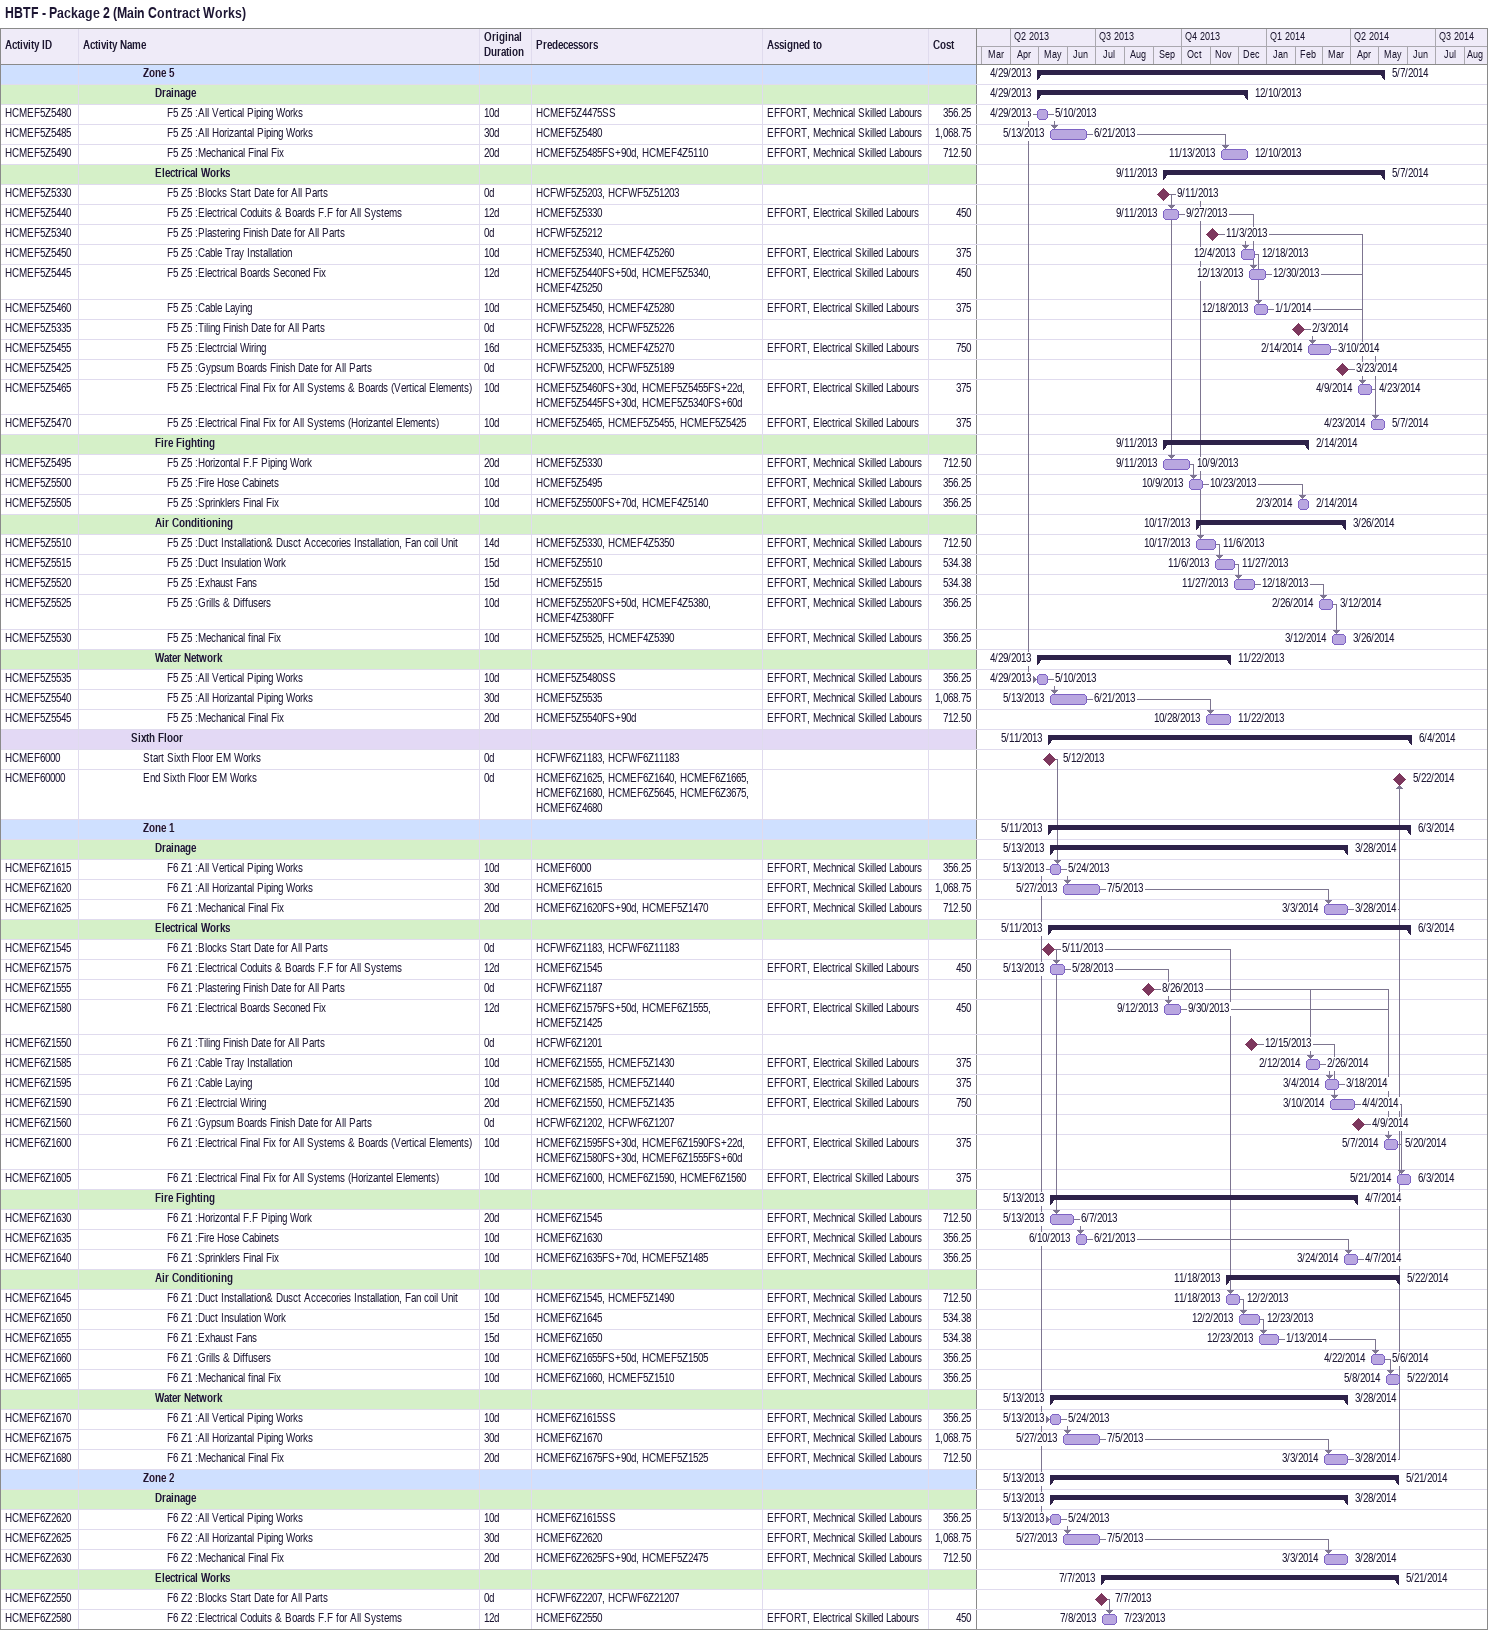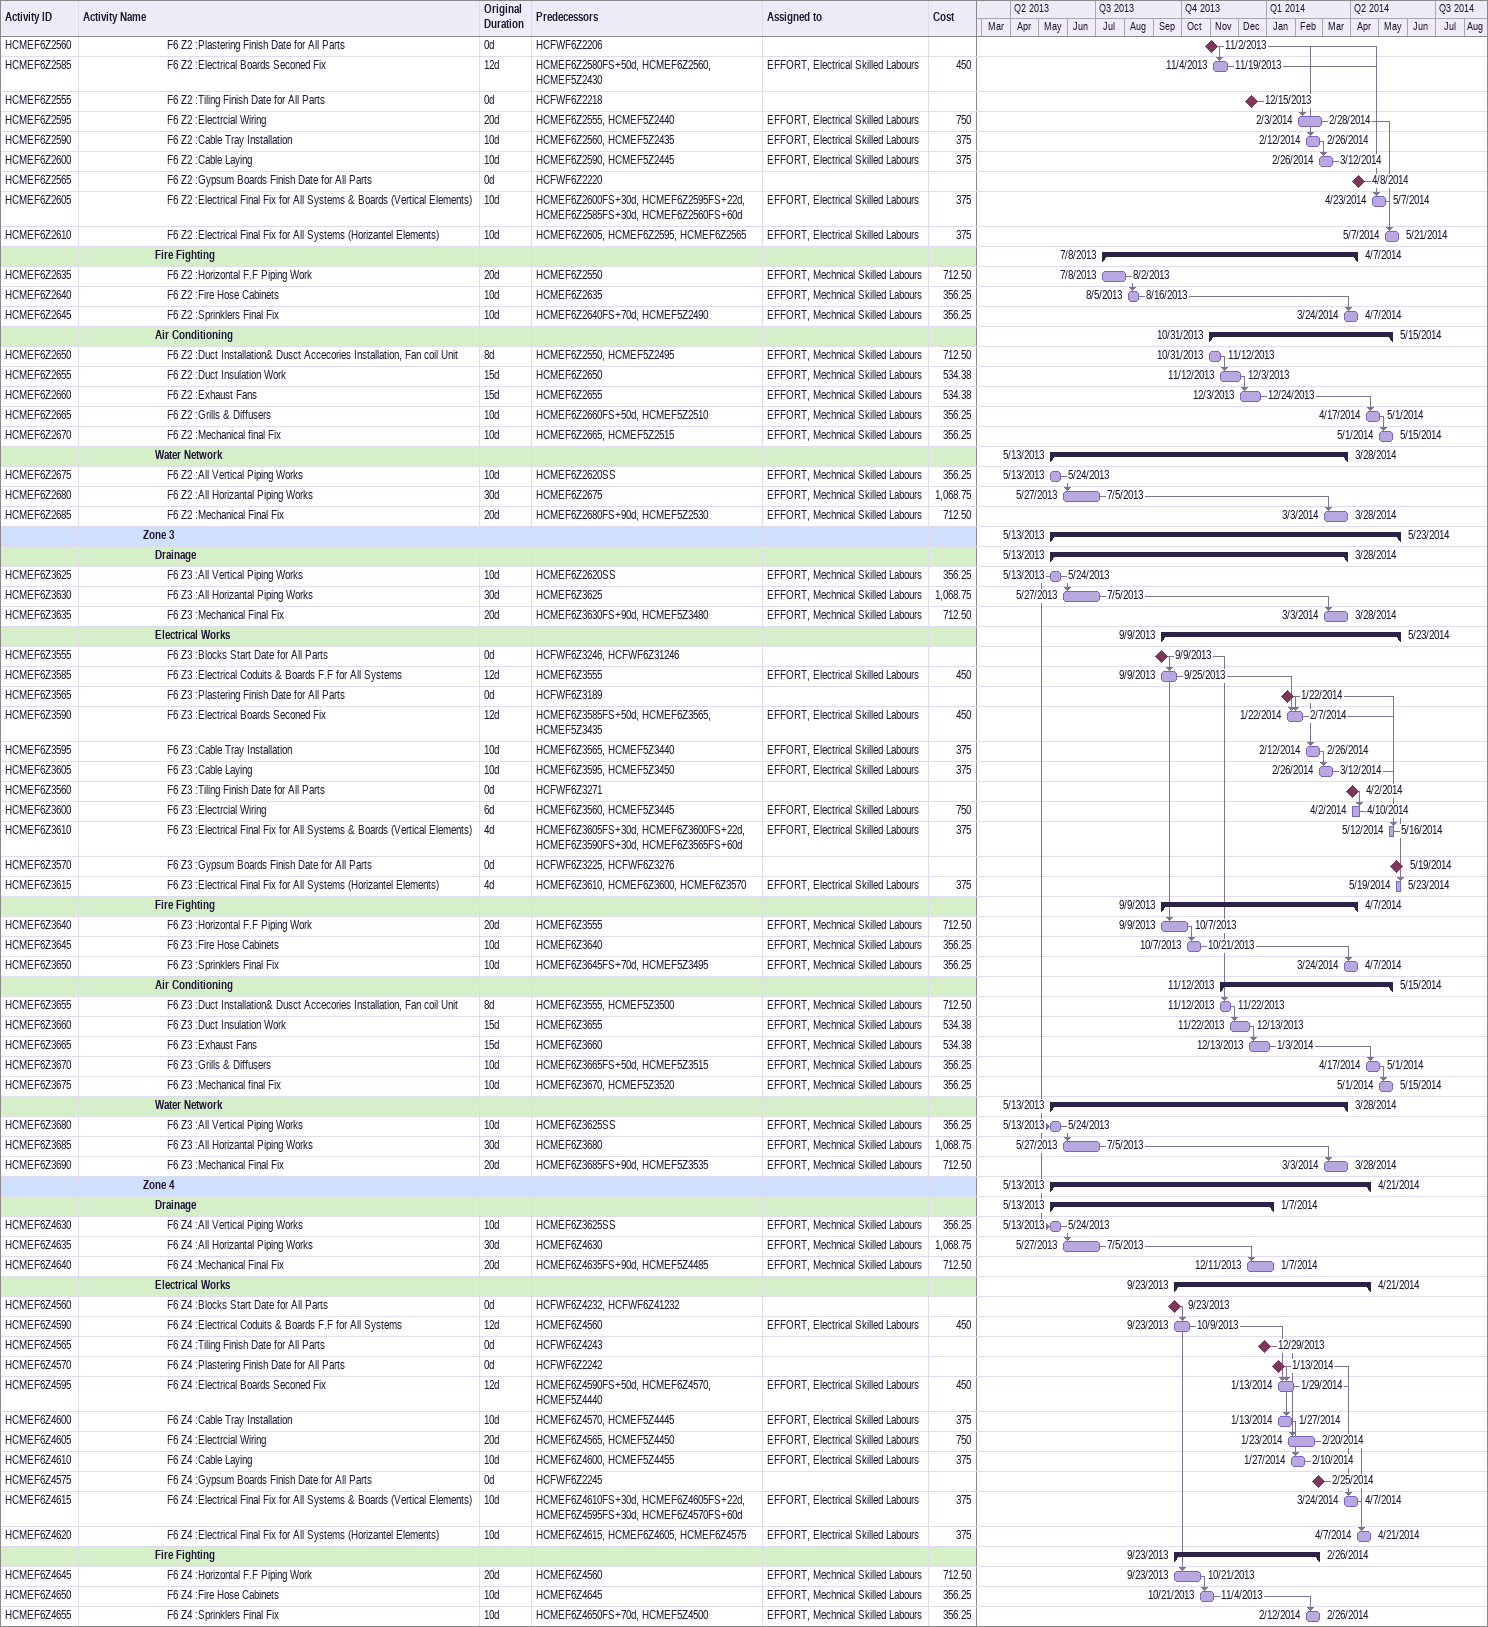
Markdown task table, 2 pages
HBTF - Package 2 (Main Contract Works)

| ID | Level | Task | Original duration | Start | Finish | Predecessors | Resources | Cost |
|---|---|---|---|---|---|---|---|---|
|  | 6 | **Zone 5** |  | 2013-04-29 | 2014-05-07 |  |  |  |
|  | 7 | **Drainage** |  | 2013-04-29 | 2013-12-10 |  |  |  |
| HCMEF5Z5480 | 8 | F5 Z5 :All Vertical Piping Works | 10d | 2013-04-29 | 2013-05-10 | HCMEF5Z4475SS | EFFORT, Mechnical Skilled Labours | 356.25 |
| HCMEF5Z5485 | 8 | F5 Z5 :All Horizantal Piping Works | 30d | 2013-05-13 | 2013-06-21 | HCMEF5Z5480 | EFFORT, Mechnical Skilled Labours | 1068.75 |
| HCMEF5Z5490 | 8 | F5 Z5 :Mechanical Final Fix | 20d | 2013-11-13 | 2013-12-10 | HCMEF5Z5485FS+90d, HCMEF4Z5110 | EFFORT, Mechnical Skilled Labours | 712.50 |
|  | 7 | **Electrical Works** |  | 2013-09-11 | 2014-05-07 |  |  |  |
| HCMEF5Z5330 | 8 | F5 Z5 :Blocks Start Date for All Parts | 0d | 2013-09-11 | 2013-09-11 | HCFWF5Z5203, HCFWF5Z51203 |  |  |
| HCMEF5Z5440 | 8 | F5 Z5 :Electrical Coduits & Boards F.F for All Systems | 12d | 2013-09-11 | 2013-09-27 | HCMEF5Z5330 | EFFORT, Electrical Skilled Labours | 450 |
| HCMEF5Z5340 | 8 | F5 Z5 :Plastering Finish Date for All Parts | 0d | 2013-11-03 | 2013-11-03 | HCFWF5Z5212 |  |  |
| HCMEF5Z5450 | 8 | F5 Z5 :Cable Tray Installation | 10d | 2013-12-04 | 2013-12-18 | HCMEF5Z5340, HCMEF4Z5260 | EFFORT, Electrical Skilled Labours | 375 |
| HCMEF5Z5445 | 8 | F5 Z5 :Electrical Boards Seconed Fix | 12d | 2013-12-13 | 2013-12-30 | HCMEF5Z5440FS+50d, HCMEF5Z5340, HCMEF4Z5250 | EFFORT, Electrical Skilled Labours | 450 |
| HCMEF5Z5460 | 8 | F5 Z5 :Cable Laying | 10d | 2013-12-18 | 2014-01-01 | HCMEF5Z5450, HCMEF4Z5280 | EFFORT, Electrical Skilled Labours | 375 |
| HCMEF5Z5335 | 8 | F5 Z5 :Tiling Finish Date for All Parts | 0d | 2014-02-03 | 2014-02-03 | HCFWF5Z5228, HCFWF5Z5226 |  |  |
| HCMEF5Z5455 | 8 | F5 Z5 :Electrcial Wiring | 16d | 2014-02-14 | 2014-03-10 | HCMEF5Z5335, HCMEF4Z5270 | EFFORT, Electrical Skilled Labours | 750 |
| HCMEF5Z5425 | 8 | F5 Z5 :Gypsum Boards Finish Date for All Parts | 0d | 2014-03-23 | 2014-03-23 | HCFWF5Z5200, HCFWF5Z5189 |  |  |
| HCMEF5Z5465 | 8 | F5 Z5 :Electrical Final Fix for All Systems & Boards (Vertical Elements) | 10d | 2014-04-09 | 2014-04-23 | HCMEF5Z5460FS+30d, HCMEF5Z5455FS+22d, HCMEF5Z5445FS+30d, HCMEF5Z5340FS+60d | EFFORT, Electrical Skilled Labours | 375 |
| HCMEF5Z5470 | 8 | F5 Z5 :Electrical Final Fix for All Systems (Horizantel Elements) | 10d | 2014-04-23 | 2014-05-07 | HCMEF5Z5465, HCMEF5Z5455, HCMEF5Z5425 | EFFORT, Electrical Skilled Labours | 375 |
|  | 7 | **Fire Fighting** |  | 2013-09-11 | 2014-02-14 |  |  |  |
| HCMEF5Z5495 | 8 | F5 Z5 :Horizontal F.F Piping Work | 20d | 2013-09-11 | 2013-10-09 | HCMEF5Z5330 | EFFORT, Mechnical Skilled Labours | 712.50 |
| HCMEF5Z5500 | 8 | F5 Z5 :Fire Hose Cabinets | 10d | 2013-10-09 | 2013-10-23 | HCMEF5Z5495 | EFFORT, Mechnical Skilled Labours | 356.25 |
| HCMEF5Z5505 | 8 | F5 Z5 :Sprinklers Final Fix | 10d | 2014-02-03 | 2014-02-14 | HCMEF5Z5500FS+70d, HCMEF4Z5140 | EFFORT, Mechnical Skilled Labours | 356.25 |
|  | 7 | **Air Conditioning** |  | 2013-10-17 | 2014-03-26 |  |  |  |
| HCMEF5Z5510 | 8 | F5 Z5 :Duct Installation& Dusct Accecories Installation, Fan coil Unit | 14d | 2013-10-17 | 2013-11-06 | HCMEF5Z5330, HCMEF4Z5350 | EFFORT, Mechnical Skilled Labours | 712.50 |
| HCMEF5Z5515 | 8 | F5 Z5 :Duct Insulation Work | 15d | 2013-11-06 | 2013-11-27 | HCMEF5Z5510 | EFFORT, Mechnical Skilled Labours | 534.38 |
| HCMEF5Z5520 | 8 | F5 Z5 :Exhaust Fans | 15d | 2013-11-27 | 2013-12-18 | HCMEF5Z5515 | EFFORT, Mechnical Skilled Labours | 534.38 |
| HCMEF5Z5525 | 8 | F5 Z5 :Grills & Diffusers | 10d | 2014-02-26 | 2014-03-12 | HCMEF5Z5520FS+50d, HCMEF4Z5380, HCMEF4Z5380FF | EFFORT, Mechnical Skilled Labours | 356.25 |
| HCMEF5Z5530 | 8 | F5 Z5 :Mechanical final Fix | 10d | 2014-03-12 | 2014-03-26 | HCMEF5Z5525, HCMEF4Z5390 | EFFORT, Mechnical Skilled Labours | 356.25 |
|  | 7 | **Water Network** |  | 2013-04-29 | 2013-11-22 |  |  |  |
| HCMEF5Z5535 | 8 | F5 Z5 :All Vertical Piping Works | 10d | 2013-04-29 | 2013-05-10 | HCMEF5Z5480SS | EFFORT, Mechnical Skilled Labours | 356.25 |
| HCMEF5Z5540 | 8 | F5 Z5 :All Horizantal Piping Works | 30d | 2013-05-13 | 2013-06-21 | HCMEF5Z5535 | EFFORT, Mechnical Skilled Labours | 1068.75 |
| HCMEF5Z5545 | 8 | F5 Z5 :Mechanical Final Fix | 20d | 2013-10-28 | 2013-11-22 | HCMEF5Z5540FS+90d | EFFORT, Mechnical Skilled Labours | 712.50 |
|  | 5 | **Sixth Floor** |  | 2013-05-11 | 2014-06-04 |  |  |  |
| HCMEF6000 | 6 | Start Sixth Floor EM Works | 0d | 2013-05-12 | 2013-05-12 | HCFWF6Z1183, HCFWF6Z11183 |  |  |
| HCMEF60000 | 6 | End Sixth Floor EM Works | 0d | 2014-05-22 | 2014-05-22 | HCMEF6Z1625, HCMEF6Z1640, HCMEF6Z1665, HCMEF6Z1680, HCMEF6Z5645, HCMEF6Z3675, HCMEF6Z4680 |  |  |
|  | 6 | **Zone 1** |  | 2013-05-11 | 2014-06-03 |  |  |  |
|  | 7 | **Drainage** |  | 2013-05-13 | 2014-03-28 |  |  |  |
| HCMEF6Z1615 | 8 | F6 Z1 :All Vertical Piping Works | 10d | 2013-05-13 | 2013-05-24 | HCMEF6000 | EFFORT, Mechnical Skilled Labours | 356.25 |
| HCMEF6Z1620 | 8 | F6 Z1 :All Horizantal Piping Works | 30d | 2013-05-27 | 2013-07-05 | HCMEF6Z1615 | EFFORT, Mechnical Skilled Labours | 1068.75 |
| HCMEF6Z1625 | 8 | F6 Z1 :Mechanical Final Fix | 20d | 2014-03-03 | 2014-03-28 | HCMEF6Z1620FS+90d, HCMEF5Z1470 | EFFORT, Mechnical Skilled Labours | 712.50 |
|  | 7 | **Electrical Works** |  | 2013-05-11 | 2014-06-03 |  |  |  |
| HCMEF6Z1545 | 8 | F6 Z1 :Blocks Start Date for All Parts | 0d | 2013-05-11 | 2013-05-11 | HCFWF6Z1183, HCFWF6Z11183 |  |  |
| HCMEF6Z1575 | 8 | F6 Z1 :Electrical Coduits & Boards F.F for All Systems | 12d | 2013-05-13 | 2013-05-28 | HCMEF6Z1545 | EFFORT, Electrical Skilled Labours | 450 |
| HCMEF6Z1555 | 8 | F6 Z1 :Plastering Finish Date for All Parts | 0d | 2013-08-26 | 2013-08-26 | HCFWF6Z1187 |  |  |
| HCMEF6Z1580 | 8 | F6 Z1 :Electrical Boards Seconed Fix | 12d | 2013-09-12 | 2013-09-30 | HCMEF6Z1575FS+50d, HCMEF6Z1555, HCMEF5Z1425 | EFFORT, Electrical Skilled Labours | 450 |
| HCMEF6Z1550 | 8 | F6 Z1 :Tiling Finish Date for All Parts | 0d | 2013-12-15 | 2013-12-15 | HCFWF6Z1201 |  |  |
| HCMEF6Z1585 | 8 | F6 Z1 :Cable Tray Installation | 10d | 2014-02-12 | 2014-02-26 | HCMEF6Z1555, HCMEF5Z1430 | EFFORT, Electrical Skilled Labours | 375 |
| HCMEF6Z1595 | 8 | F6 Z1 :Cable Laying | 10d | 2014-03-04 | 2014-03-18 | HCMEF6Z1585, HCMEF5Z1440 | EFFORT, Electrical Skilled Labours | 375 |
| HCMEF6Z1590 | 8 | F6 Z1 :Electrcial Wiring | 20d | 2014-03-10 | 2014-04-04 | HCMEF6Z1550, HCMEF5Z1435 | EFFORT, Electrical Skilled Labours | 750 |
| HCMEF6Z1560 | 8 | F6 Z1 :Gypsum Boards Finish Date for All Parts | 0d | 2014-04-09 | 2014-04-09 | HCFWF6Z1202, HCFWF6Z1207 |  |  |
| HCMEF6Z1600 | 8 | F6 Z1 :Electrical Final Fix for All Systems & Boards (Vertical Elements) | 10d | 2014-05-07 | 2014-05-20 | HCMEF6Z1595FS+30d, HCMEF6Z1590FS+22d, HCMEF6Z1580FS+30d, HCMEF6Z1555FS+60d | EFFORT, Electrical Skilled Labours | 375 |
| HCMEF6Z1605 | 8 | F6 Z1 :Electrical Final Fix for All Systems (Horizantel Elements) | 10d | 2014-05-21 | 2014-06-03 | HCMEF6Z1600, HCMEF6Z1590, HCMEF6Z1560 | EFFORT, Electrical Skilled Labours | 375 |
|  | 7 | **Fire Fighting** |  | 2013-05-13 | 2014-04-07 |  |  |  |
| HCMEF6Z1630 | 8 | F6 Z1 :Horizontal F.F Piping Work | 20d | 2013-05-13 | 2013-06-07 | HCMEF6Z1545 | EFFORT, Mechnical Skilled Labours | 712.50 |
| HCMEF6Z1635 | 8 | F6 Z1 :Fire Hose Cabinets | 10d | 2013-06-10 | 2013-06-21 | HCMEF6Z1630 | EFFORT, Mechnical Skilled Labours | 356.25 |
| HCMEF6Z1640 | 8 | F6 Z1 :Sprinklers Final Fix | 10d | 2014-03-24 | 2014-04-07 | HCMEF6Z1635FS+70d, HCMEF5Z1485 | EFFORT, Mechnical Skilled Labours | 356.25 |
|  | 7 | **Air Conditioning** |  | 2013-11-18 | 2014-05-22 |  |  |  |
| HCMEF6Z1645 | 8 | F6 Z1 :Duct Installation& Dusct Accecories Installation, Fan coil Unit | 10d | 2013-11-18 | 2013-12-02 | HCMEF6Z1545, HCMEF5Z1490 | EFFORT, Mechnical Skilled Labours | 712.50 |
| HCMEF6Z1650 | 8 | F6 Z1 :Duct Insulation Work | 15d | 2013-12-02 | 2013-12-23 | HCMEF6Z1645 | EFFORT, Mechnical Skilled Labours | 534.38 |
| HCMEF6Z1655 | 8 | F6 Z1 :Exhaust Fans | 15d | 2013-12-23 | 2014-01-13 | HCMEF6Z1650 | EFFORT, Mechnical Skilled Labours | 534.38 |
| HCMEF6Z1660 | 8 | F6 Z1 :Grills & Diffusers | 10d | 2014-04-22 | 2014-05-06 | HCMEF6Z1655FS+50d, HCMEF5Z1505 | EFFORT, Mechnical Skilled Labours | 356.25 |
| HCMEF6Z1665 | 8 | F6 Z1 :Mechanical final Fix | 10d | 2014-05-08 | 2014-05-22 | HCMEF6Z1660, HCMEF5Z1510 | EFFORT, Mechnical Skilled Labours | 356.25 |
|  | 7 | **Water Network** |  | 2013-05-13 | 2014-03-28 |  |  |  |
| HCMEF6Z1670 | 8 | F6 Z1 :All Vertical Piping Works | 10d | 2013-05-13 | 2013-05-24 | HCMEF6Z1615SS | EFFORT, Mechnical Skilled Labours | 356.25 |
| HCMEF6Z1675 | 8 | F6 Z1 :All Horizantal Piping Works | 30d | 2013-05-27 | 2013-07-05 | HCMEF6Z1670 | EFFORT, Mechnical Skilled Labours | 1068.75 |
| HCMEF6Z1680 | 8 | F6 Z1 :Mechanical Final Fix | 20d | 2014-03-03 | 2014-03-28 | HCMEF6Z1675FS+90d, HCMEF5Z1525 | EFFORT, Mechnical Skilled Labours | 712.50 |
|  | 6 | **Zone 2** |  | 2013-05-13 | 2014-05-21 |  |  |  |
|  | 7 | **Drainage** |  | 2013-05-13 | 2014-03-28 |  |  |  |
| HCMEF6Z2620 | 8 | F6 Z2 :All Vertical Piping Works | 10d | 2013-05-13 | 2013-05-24 | HCMEF6Z1615SS | EFFORT, Mechnical Skilled Labours | 356.25 |
| HCMEF6Z2625 | 8 | F6 Z2 :All Horizantal Piping Works | 30d | 2013-05-27 | 2013-07-05 | HCMEF6Z2620 | EFFORT, Mechnical Skilled Labours | 1068.75 |
| HCMEF6Z2630 | 8 | F6 Z2 :Mechanical Final Fix | 20d | 2014-03-03 | 2014-03-28 | HCMEF6Z2625FS+90d, HCMEF5Z2475 | EFFORT, Mechnical Skilled Labours | 712.50 |
|  | 7 | **Electrical Works** |  | 2013-07-07 | 2014-05-21 |  |  |  |
| HCMEF6Z2550 | 8 | F6 Z2 :Blocks Start Date for All Parts | 0d | 2013-07-07 | 2013-07-07 | HCFWF6Z2207, HCFWF6Z21207 |  |  |
| HCMEF6Z2580 | 8 | F6 Z2 :Electrical Coduits & Boards F.F for All Systems | 12d | 2013-07-08 | 2013-07-23 | HCMEF6Z2550 | EFFORT, Electrical Skilled Labours | 450 |
| HCMEF6Z2560 | 8 | F6 Z2 :Plastering Finish Date for All Parts | 0d | 2013-11-02 | 2013-11-02 | HCFWF6Z2206 |  |  |
| HCMEF6Z2585 | 8 | F6 Z2 :Electrical Boards Seconed Fix | 12d | 2013-11-04 | 2013-11-19 | HCMEF6Z2580FS+50d, HCMEF6Z2560, HCMEF5Z2430 | EFFORT, Electrical Skilled Labours | 450 |
| HCMEF6Z2555 | 8 | F6 Z2 :Tiling Finish Date for All Parts | 0d | 2013-12-15 | 2013-12-15 | HCFWF6Z2218 |  |  |
| HCMEF6Z2595 | 8 | F6 Z2 :Electrcial Wiring | 20d | 2014-02-03 | 2014-02-28 | HCMEF6Z2555, HCMEF5Z2440 | EFFORT, Electrical Skilled Labours | 750 |
| HCMEF6Z2590 | 8 | F6 Z2 :Cable Tray Installation | 10d | 2014-02-12 | 2014-02-26 | HCMEF6Z2560, HCMEF5Z2435 | EFFORT, Electrical Skilled Labours | 375 |
| HCMEF6Z2600 | 8 | F6 Z2 :Cable Laying | 10d | 2014-02-26 | 2014-03-12 | HCMEF6Z2590, HCMEF5Z2445 | EFFORT, Electrical Skilled Labours | 375 |
| HCMEF6Z2565 | 8 | F6 Z2 :Gypsum Boards Finish Date for All Parts | 0d | 2014-04-08 | 2014-04-08 | HCFWF6Z2220 |  |  |
| HCMEF6Z2605 | 8 | F6 Z2 :Electrical Final Fix for All Systems & Boards (Vertical Elements) | 10d | 2014-04-23 | 2014-05-07 | HCMEF6Z2600FS+30d, HCMEF6Z2595FS+22d, HCMEF6Z2585FS+30d, HCMEF6Z2560FS+60d | EFFORT, Electrical Skilled Labours | 375 |
| HCMEF6Z2610 | 8 | F6 Z2 :Electrical Final Fix for All Systems (Horizantel Elements) | 10d | 2014-05-07 | 2014-05-21 | HCMEF6Z2605, HCMEF6Z2595, HCMEF6Z2565 | EFFORT, Electrical Skilled Labours | 375 |
|  | 7 | **Fire Fighting** |  | 2013-07-08 | 2014-04-07 |  |  |  |
| HCMEF6Z2635 | 8 | F6 Z2 :Horizontal F.F Piping Work | 20d | 2013-07-08 | 2013-08-02 | HCMEF6Z2550 | EFFORT, Mechnical Skilled Labours | 712.50 |
| HCMEF6Z2640 | 8 | F6 Z2 :Fire Hose Cabinets | 10d | 2013-08-05 | 2013-08-16 | HCMEF6Z2635 | EFFORT, Mechnical Skilled Labours | 356.25 |
| HCMEF6Z2645 | 8 | F6 Z2 :Sprinklers Final Fix | 10d | 2014-03-24 | 2014-04-07 | HCMEF6Z2640FS+70d, HCMEF5Z2490 | EFFORT, Mechnical Skilled Labours | 356.25 |
|  | 7 | **Air Conditioning** |  | 2013-10-31 | 2014-05-15 |  |  |  |
| HCMEF6Z2650 | 8 | F6 Z2 :Duct Installation& Dusct Accecories Installation, Fan coil Unit | 8d | 2013-10-31 | 2013-11-12 | HCMEF6Z2550, HCMEF5Z2495 | EFFORT, Mechnical Skilled Labours | 712.50 |
| HCMEF6Z2655 | 8 | F6 Z2 :Duct Insulation Work | 15d | 2013-11-12 | 2013-12-03 | HCMEF6Z2650 | EFFORT, Mechnical Skilled Labours | 534.38 |
| HCMEF6Z2660 | 8 | F6 Z2 :Exhaust Fans | 15d | 2013-12-03 | 2013-12-24 | HCMEF6Z2655 | EFFORT, Mechnical Skilled Labours | 534.38 |
| HCMEF6Z2665 | 8 | F6 Z2 :Grills & Diffusers | 10d | 2014-04-17 | 2014-05-01 | HCMEF6Z2660FS+50d, HCMEF5Z2510 | EFFORT, Mechnical Skilled Labours | 356.25 |
| HCMEF6Z2670 | 8 | F6 Z2 :Mechanical final Fix | 10d | 2014-05-01 | 2014-05-15 | HCMEF6Z2665, HCMEF5Z2515 | EFFORT, Mechnical Skilled Labours | 356.25 |
|  | 7 | **Water Network** |  | 2013-05-13 | 2014-03-28 |  |  |  |
| HCMEF6Z2675 | 8 | F6 Z2 :All Vertical Piping Works | 10d | 2013-05-13 | 2013-05-24 | HCMEF6Z2620SS | EFFORT, Mechnical Skilled Labours | 356.25 |
| HCMEF6Z2680 | 8 | F6 Z2 :All Horizantal Piping Works | 30d | 2013-05-27 | 2013-07-05 | HCMEF6Z2675 | EFFORT, Mechnical Skilled Labours | 1068.75 |
| HCMEF6Z2685 | 8 | F6 Z2 :Mechanical Final Fix | 20d | 2014-03-03 | 2014-03-28 | HCMEF6Z2680FS+90d, HCMEF5Z2530 | EFFORT, Mechnical Skilled Labours | 712.50 |
|  | 6 | **Zone 3** |  | 2013-05-13 | 2014-05-23 |  |  |  |
|  | 7 | **Drainage** |  | 2013-05-13 | 2014-03-28 |  |  |  |
| HCMEF6Z3625 | 8 | F6 Z3 :All Vertical Piping Works | 10d | 2013-05-13 | 2013-05-24 | HCMEF6Z2620SS | EFFORT, Mechnical Skilled Labours | 356.25 |
| HCMEF6Z3630 | 8 | F6 Z3 :All Horizantal Piping Works | 30d | 2013-05-27 | 2013-07-05 | HCMEF6Z3625 | EFFORT, Mechnical Skilled Labours | 1068.75 |
| HCMEF6Z3635 | 8 | F6 Z3 :Mechanical Final Fix | 20d | 2014-03-03 | 2014-03-28 | HCMEF6Z3630FS+90d, HCMEF5Z3480 | EFFORT, Mechnical Skilled Labours | 712.50 |
|  | 7 | **Electrical Works** |  | 2013-09-09 | 2014-05-23 |  |  |  |
| HCMEF6Z3555 | 8 | F6 Z3 :Blocks Start Date for All Parts | 0d | 2013-09-09 | 2013-09-09 | HCFWF6Z3246, HCFWF6Z31246 |  |  |
| HCMEF6Z3585 | 8 | F6 Z3 :Electrical Coduits & Boards F.F for All Systems | 12d | 2013-09-09 | 2013-09-25 | HCMEF6Z3555 | EFFORT, Electrical Skilled Labours | 450 |
| HCMEF6Z3565 | 8 | F6 Z3 :Plastering Finish Date for All Parts | 0d | 2014-01-22 | 2014-01-22 | HCFWF6Z3189 |  |  |
| HCMEF6Z3590 | 8 | F6 Z3 :Electrical Boards Seconed Fix | 12d | 2014-01-22 | 2014-02-07 | HCMEF6Z3585FS+50d, HCMEF6Z3565, HCMEF5Z3435 | EFFORT, Electrical Skilled Labours | 450 |
| HCMEF6Z3595 | 8 | F6 Z3 :Cable Tray Installation | 10d | 2014-02-12 | 2014-02-26 | HCMEF6Z3565, HCMEF5Z3440 | EFFORT, Electrical Skilled Labours | 375 |
| HCMEF6Z3605 | 8 | F6 Z3 :Cable Laying | 10d | 2014-02-26 | 2014-03-12 | HCMEF6Z3595, HCMEF5Z3450 | EFFORT, Electrical Skilled Labours | 375 |
| HCMEF6Z3560 | 8 | F6 Z3 :Tiling Finish Date for All Parts | 0d | 2014-04-02 | 2014-04-02 | HCFWF6Z3271 |  |  |
| HCMEF6Z3600 | 8 | F6 Z3 :Electrcial Wiring | 6d | 2014-04-02 | 2014-04-10 | HCMEF6Z3560, HCMEF5Z3445 | EFFORT, Electrical Skilled Labours | 750 |
| HCMEF6Z3610 | 8 | F6 Z3 :Electrical Final Fix for All Systems & Boards (Vertical Elements) | 4d | 2014-05-12 | 2014-05-16 | HCMEF6Z3605FS+30d, HCMEF6Z3600FS+22d, HCMEF6Z3590FS+30d, HCMEF6Z3565FS+60d | EFFORT, Electrical Skilled Labours | 375 |
| HCMEF6Z3570 | 8 | F6 Z3 :Gypsum Boards Finish Date for All Parts | 0d | 2014-05-19 | 2014-05-19 | HCFWF6Z3225, HCFWF6Z3276 |  |  |
| HCMEF6Z3615 | 8 | F6 Z3 :Electrical Final Fix for All Systems (Horizantel Elements) | 4d | 2014-05-19 | 2014-05-23 | HCMEF6Z3610, HCMEF6Z3600, HCMEF6Z3570 | EFFORT, Electrical Skilled Labours | 375 |
|  | 7 | **Fire Fighting** |  | 2013-09-09 | 2014-04-07 |  |  |  |
| HCMEF6Z3640 | 8 | F6 Z3 :Horizontal F.F Piping Work | 20d | 2013-09-09 | 2013-10-07 | HCMEF6Z3555 | EFFORT, Mechnical Skilled Labours | 712.50 |
| HCMEF6Z3645 | 8 | F6 Z3 :Fire Hose Cabinets | 10d | 2013-10-07 | 2013-10-21 | HCMEF6Z3640 | EFFORT, Mechnical Skilled Labours | 356.25 |
| HCMEF6Z3650 | 8 | F6 Z3 :Sprinklers Final Fix | 10d | 2014-03-24 | 2014-04-07 | HCMEF6Z3645FS+70d, HCMEF5Z3495 | EFFORT, Mechnical Skilled Labours | 356.25 |
|  | 7 | **Air Conditioning** |  | 2013-11-12 | 2014-05-15 |  |  |  |
| HCMEF6Z3655 | 8 | F6 Z3 :Duct Installation& Dusct Accecories Installation, Fan coil Unit | 8d | 2013-11-12 | 2013-11-22 | HCMEF6Z3555, HCMEF5Z3500 | EFFORT, Mechnical Skilled Labours | 712.50 |
| HCMEF6Z3660 | 8 | F6 Z3 :Duct Insulation Work | 15d | 2013-11-22 | 2013-12-13 | HCMEF6Z3655 | EFFORT, Mechnical Skilled Labours | 534.38 |
| HCMEF6Z3665 | 8 | F6 Z3 :Exhaust Fans | 15d | 2013-12-13 | 2014-01-03 | HCMEF6Z3660 | EFFORT, Mechnical Skilled Labours | 534.38 |
| HCMEF6Z3670 | 8 | F6 Z3 :Grills & Diffusers | 10d | 2014-04-17 | 2014-05-01 | HCMEF6Z3665FS+50d, HCMEF5Z3515 | EFFORT, Mechnical Skilled Labours | 356.25 |
| HCMEF6Z3675 | 8 | F6 Z3 :Mechanical final Fix | 10d | 2014-05-01 | 2014-05-15 | HCMEF6Z3670, HCMEF5Z3520 | EFFORT, Mechnical Skilled Labours | 356.25 |
|  | 7 | **Water Network** |  | 2013-05-13 | 2014-03-28 |  |  |  |
| HCMEF6Z3680 | 8 | F6 Z3 :All Vertical Piping Works | 10d | 2013-05-13 | 2013-05-24 | HCMEF6Z3625SS | EFFORT, Mechnical Skilled Labours | 356.25 |
| HCMEF6Z3685 | 8 | F6 Z3 :All Horizantal Piping Works | 30d | 2013-05-27 | 2013-07-05 | HCMEF6Z3680 | EFFORT, Mechnical Skilled Labours | 1068.75 |
| HCMEF6Z3690 | 8 | F6 Z3 :Mechanical Final Fix | 20d | 2014-03-03 | 2014-03-28 | HCMEF6Z3685FS+90d, HCMEF5Z3535 | EFFORT, Mechnical Skilled Labours | 712.50 |
|  | 6 | **Zone 4** |  | 2013-05-13 | 2014-04-21 |  |  |  |
|  | 7 | **Drainage** |  | 2013-05-13 | 2014-01-07 |  |  |  |
| HCMEF6Z4630 | 8 | F6 Z4 :All Vertical Piping Works | 10d | 2013-05-13 | 2013-05-24 | HCMEF6Z3625SS | EFFORT, Mechnical Skilled Labours | 356.25 |
| HCMEF6Z4635 | 8 | F6 Z4 :All Horizantal Piping Works | 30d | 2013-05-27 | 2013-07-05 | HCMEF6Z4630 | EFFORT, Mechnical Skilled Labours | 1068.75 |
| HCMEF6Z4640 | 8 | F6 Z4 :Mechanical Final Fix | 20d | 2013-12-11 | 2014-01-07 | HCMEF6Z4635FS+90d, HCMEF5Z4485 | EFFORT, Mechnical Skilled Labours | 712.50 |
|  | 7 | **Electrical Works** |  | 2013-09-23 | 2014-04-21 |  |  |  |
| HCMEF6Z4560 | 8 | F6 Z4 :Blocks Start Date for All Parts | 0d | 2013-09-23 | 2013-09-23 | HCFWF6Z4232, HCFWF6Z41232 |  |  |
| HCMEF6Z4590 | 8 | F6 Z4 :Electrical Coduits & Boards F.F for All Systems | 12d | 2013-09-23 | 2013-10-09 | HCMEF6Z4560 | EFFORT, Electrical Skilled Labours | 450 |
| HCMEF6Z4565 | 8 | F6 Z4 :Tiling Finish Date for All Parts | 0d | 2013-12-29 | 2013-12-29 | HCFWF6Z4243 |  |  |
| HCMEF6Z4570 | 8 | F6 Z4 :Plastering Finish Date for All Parts | 0d | 2014-01-13 | 2014-01-13 | HCFWF6Z2242 |  |  |
| HCMEF6Z4595 | 8 | F6 Z4 :Electrical Boards Seconed Fix | 12d | 2014-01-13 | 2014-01-29 | HCMEF6Z4590FS+50d, HCMEF6Z4570, HCMEF5Z4440 | EFFORT, Electrical Skilled Labours | 450 |
| HCMEF6Z4600 | 8 | F6 Z4 :Cable Tray Installation | 10d | 2014-01-13 | 2014-01-27 | HCMEF6Z4570, HCMEF5Z4445 | EFFORT, Electrical Skilled Labours | 375 |
| HCMEF6Z4605 | 8 | F6 Z4 :Electrcial Wiring | 20d | 2014-01-23 | 2014-02-20 | HCMEF6Z4565, HCMEF5Z4450 | EFFORT, Electrical Skilled Labours | 750 |
| HCMEF6Z4610 | 8 | F6 Z4 :Cable Laying | 10d | 2014-01-27 | 2014-02-10 | HCMEF6Z4600, HCMEF5Z4455 | EFFORT, Electrical Skilled Labours | 375 |
| HCMEF6Z4575 | 8 | F6 Z4 :Gypsum Boards Finish Date for All Parts | 0d | 2014-02-25 | 2014-02-25 | HCFWF6Z2245 |  |  |
| HCMEF6Z4615 | 8 | F6 Z4 :Electrical Final Fix for All Systems & Boards (Vertical Elements) | 10d | 2014-03-24 | 2014-04-07 | HCMEF6Z4610FS+30d, HCMEF6Z4605FS+22d, HCMEF6Z4595FS+30d, HCMEF6Z4570FS+60d | EFFORT, Electrical Skilled Labours | 375 |
| HCMEF6Z4620 | 8 | F6 Z4 :Electrical Final Fix for All Systems (Horizantel Elements) | 10d | 2014-04-07 | 2014-04-21 | HCMEF6Z4615, HCMEF6Z4605, HCMEF6Z4575 | EFFORT, Electrical Skilled Labours | 375 |
|  | 7 | **Fire Fighting** |  | 2013-09-23 | 2014-02-26 |  |  |  |
| HCMEF6Z4645 | 8 | F6 Z4 :Horizontal F.F Piping Work | 20d | 2013-09-23 | 2013-10-21 | HCMEF6Z4560 | EFFORT, Mechnical Skilled Labours | 712.50 |
| HCMEF6Z4650 | 8 | F6 Z4 :Fire Hose Cabinets | 10d | 2013-10-21 | 2013-11-04 | HCMEF6Z4645 | EFFORT, Mechnical Skilled Labours | 356.25 |
| HCMEF6Z4655 | 8 | F6 Z4 :Sprinklers Final Fix | 10d | 2014-02-12 | 2014-02-26 | HCMEF6Z4650FS+70d, HCMEF5Z4500 | EFFORT, Mechnical Skilled Labours | 356.25 |
